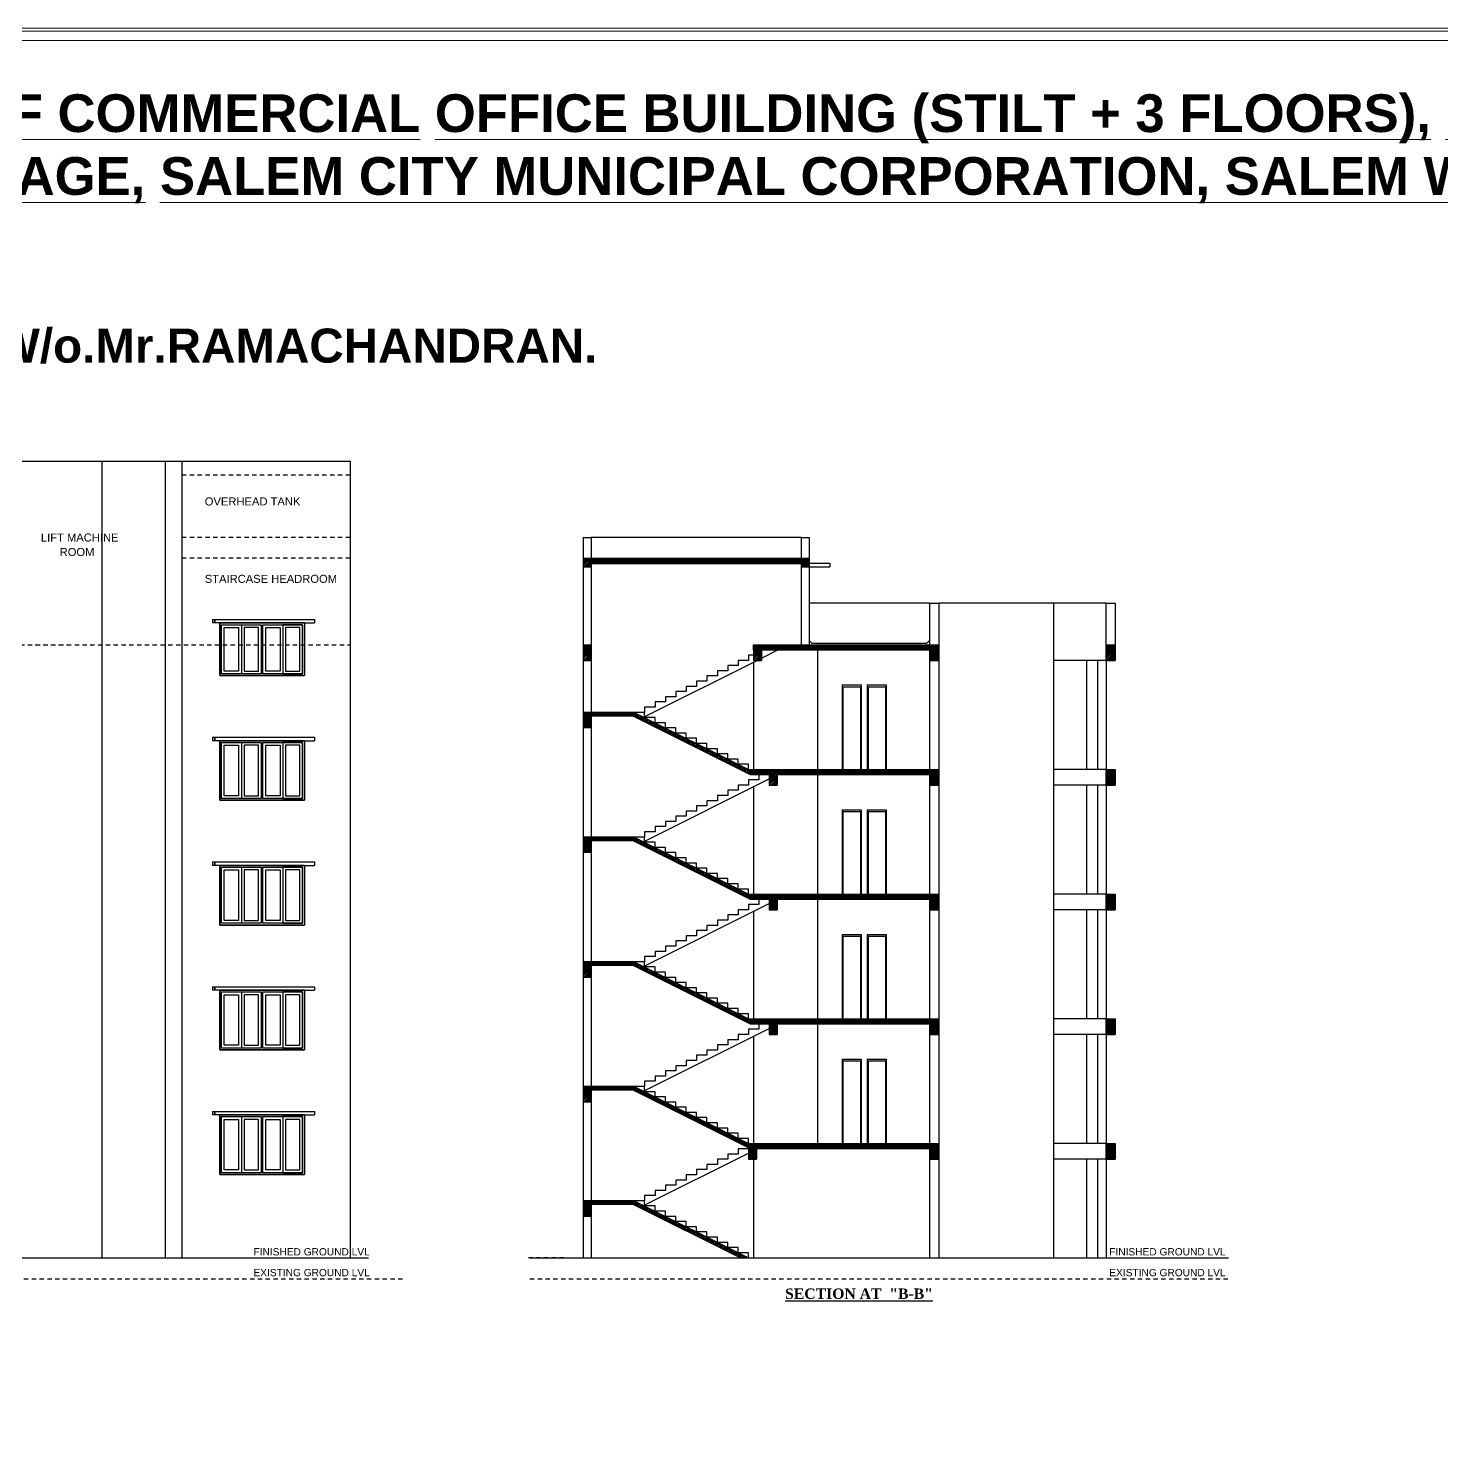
# Model space of a CAD drawing. Header units: metres. Extents: x 0 to 413, y 0 to 124.
# Drawn here: x 62.62 to 103.42, y 70.1 to 110.64 of the extents above; entities that cross this region are included whole.
import ezdxf

# ---------------------------------------------------------------- set-up
doc = ezdxf.new("R2010")
doc.units = ezdxf.units.M
doc.header["$LTSCALE"] = 0.5
doc.header["$MEASUREMENT"] = 0
doc.linetypes.add('HIDDEN', pattern=[0.375, 0.25, -0.125])
doc.styles.add('Arial-Bold', font='times.ttf')
doc.styles.add('Ramesh', font='romantic.ttf')
doc.styles.get("Standard").update_dxf_attribs({"font": 'arial.ttf'})
pattern_1 = [(45, (-489.305277, 15.03851), (-0.0224506403, 0.0224506403), [])]

msp = doc.modelspace()

# ---------------------------------------------------------------- hatches: boundary and pattern name
h = msp.add_hatch()
h.set_pattern_fill('ANSI31', scale=0.01)
h.set_pattern_definition(pattern_1)
h.paths.add_polyline_path([(93.993, 92.842), (93.724, 92.842), (93.724, 92.392), (93.993, 92.392)])
h.paths.add_polyline_path([(88.901, 92.692), (88.901, 92.842), (83.555, 92.842), (83.555, 92.692), (83.555, 92.392), (83.785, 92.392), (83.785, 92.692), (88.632, 92.692), (88.632, 92.392), (88.901, 92.392)])
h.paths.add_polyline_path([(78.867, 92.842), (78.637, 92.842), (78.637, 92.392), (78.867, 92.392)])
h.paths.add_polyline_path([(85.157, 95.342), (78.637, 95.342), (78.637, 95.097), (78.867, 95.097), (78.867, 95.192), (84.927, 95.192), (84.927, 95.097), (85.157, 95.097)])
h = msp.add_hatch()
h.set_pattern_fill('ANSI31', scale=0.01)
h.set_pattern_definition([(45, (-489.305277, 22.23851), (-0.0224506403, 0.0224506403), [])])
h.paths.add_polyline_path([(88.901, 89.092), (88.901, 89.242), (83.407, 89.242), (80.107, 90.892), (78.637, 90.892), (78.637, 90.442), (78.867, 90.442), (78.867, 90.782), (80.081, 90.782), (83.461, 89.092), (84.007, 89.092), (84.007, 88.792), (84.237, 88.792), (84.237, 89.092), (88.632, 89.092), (88.632, 88.792), (88.901, 88.792)])
h.paths.add_polyline_path([(93.993, 89.242), (93.724, 89.242), (93.724, 88.792), (93.993, 88.792)])
h = msp.add_hatch()
h.set_pattern_fill('ANSI31', scale=0.01)
h.set_pattern_definition([(45, (-489.305277, 18.63851), (-0.0224506403, 0.0224506403), [])])
h.paths.add_polyline_path([(88.901, 85.492), (88.901, 85.642), (83.407, 85.642), (80.107, 87.292), (78.637, 87.292), (78.637, 86.842), (78.867, 86.842), (78.867, 87.182), (80.081, 87.182), (83.461, 85.492), (84.007, 85.492), (84.007, 85.192), (84.237, 85.192), (84.237, 85.492), (88.632, 85.492), (88.632, 85.192), (88.901, 85.192)])
h.paths.add_polyline_path([(93.993, 85.642), (93.724, 85.642), (93.724, 85.192), (93.993, 85.192)])
h = msp.add_hatch()
h.set_pattern_fill('ANSI31', scale=0.01)
h.set_pattern_definition(pattern_1)
h.paths.add_polyline_path([(88.901, 81.892), (88.901, 82.042), (83.407, 82.042), (80.107, 83.692), (78.637, 83.692), (78.637, 83.242), (78.867, 83.242), (78.867, 83.582), (80.081, 83.582), (83.461, 81.892), (84.007, 81.892), (84.007, 81.592), (84.237, 81.592), (84.237, 81.892), (88.632, 81.892), (88.632, 81.592), (88.901, 81.592)])
h.paths.add_polyline_path([(93.993, 82.042), (93.724, 82.042), (93.724, 81.592), (93.993, 81.592)])
h = msp.add_hatch()
h.set_pattern_fill('ANSI31', scale=0.01)
h.set_pattern_definition([(45, (-489.305277, 11.43851), (-0.0224506403, 0.0224506403), [])])
h.paths.add_polyline_path([(88.901, 78.292), (88.901, 78.442), (83.407, 78.442), (80.107, 80.092), (78.637, 80.092), (78.637, 79.642), (78.867, 79.642), (78.867, 79.982), (80.081, 79.982), (83.407, 78.319), (83.407, 77.992), (84.007, 77.992), (83.637, 77.992), (83.637, 78.292), (88.632, 78.292), (88.632, 77.992), (88.901, 77.992)])
h.paths.add_polyline_path([(93.993, 78.442), (93.724, 78.442), (93.724, 77.992), (93.993, 77.992)])
h = msp.add_hatch()
h.set_pattern_fill('ANSI31', scale=0.01)
h.set_pattern_definition(pattern_1)
h.paths.add_polyline_path([(78.867, 76.682), (80.081, 76.682), (83.161, 75.142), (83.407, 75.142), (80.107, 76.792), (78.637, 76.792), (78.637, 76.342), (78.867, 76.342)])

# ---------------------------------------------------------------- linework, layer by layer
at = {"color": 7}
for p, q in [((61.229, 98.142), (66.568, 98.142)), ((64.739, 98.142), (64.739, 75.142)), ((66.568, 98.142), (66.568, 75.142)), ((66.568, 98.142), (71.903, 98.142)), ((67.051, 98.142), (67.051, 75.142)), ((71.903, 98.142), (71.903, 75.142)), ((78.637, 95.942), (78.637, 75.142)), ((78.637, 95.942), (78.867, 95.942)), ((78.867, 95.942), (78.867, 95.342)), ((84.927, 95.942), (78.867, 95.942)), ((84.927, 95.942), (85.157, 95.942)), ((84.927, 95.942), (84.927, 95.342)), ((85.157, 95.942), (85.157, 92.842)), ((78.637, 95.342), (85.157, 95.342)), ((78.637, 95.097), (78.867, 95.097)), ((78.867, 95.192), (78.867, 90.892)), ((78.867, 95.192), (84.927, 95.192)), ((84.927, 95.192), (84.927, 92.842)), ((84.927, 95.097), (85.157, 95.097)), ((85.157, 95.197), (85.757, 95.197)), ((85.157, 95.097), (85.757, 95.097)), ((85.757, 95.197), (85.757, 95.097)), ((88.632, 94.042), (85.157, 94.042)), ((88.632, 94.042), (88.632, 92.842)), ((88.632, 94.042), (88.901, 94.042)), ((92.206, 94.042), (88.901, 94.042)), ((88.901, 94.042), (88.901, 75.142)), ((93.724, 94.042), (92.206, 94.042)), ((92.206, 94.042), (92.206, 75.142)), ((93.724, 94.042), (93.724, 92.392)), ((93.724, 94.042), (93.993, 94.042)), ((93.993, 94.042), (93.993, 92.392)), ((67.93, 93.572), (70.882, 93.572)), ((67.93, 93.572), (67.93, 93.472)), ((70.585, 93.472), (67.93, 93.472)), ((68.004, 93.472), (68.004, 93.572)), ((68.004, 93.572), (68.004, 93.472)), ((68.145, 93.472), (68.145, 91.952)), ((68.145, 93.472), (70.585, 93.472)), ((70.585, 93.472), (70.585, 91.952)), ((70.585, 93.472), (70.882, 93.472)), ((70.882, 93.572), (70.882, 93.472)), ((68.768, 93.422), (68.768, 92.002)), ((69.963, 93.422), (69.963, 92.002)), ((78.637, 92.842), (78.867, 92.842)), ((83.555, 92.842), (88.901, 92.842)), ((83.555, 92.692), (83.555, 92.842)), ((83.555, 92.692), (83.555, 92.392)), ((83.785, 92.459), (84.253, 92.692)), ((83.785, 92.692), (88.632, 92.692)), ((83.785, 92.692), (83.785, 92.392)), ((84.007, 92.842), (88.901, 92.842)), ((84.007, 92.842), (88.901, 92.842)), ((84.237, 92.692), (88.632, 92.692)), ((85.157, 92.967), (85.232, 92.892)), ((85.232, 92.892), (88.557, 92.892)), ((85.393, 92.692), (85.393, 89.242)), ((88.632, 92.967), (88.557, 92.892)), ((88.632, 92.692), (88.632, 89.242)), ((88.632, 92.692), (88.632, 92.392)), ((88.901, 92.692), (88.901, 92.392)), ((93.724, 92.842), (93.993, 92.842)), ((78.637, 92.392), (78.867, 92.392)), ((80.433, 90.782), (83.653, 92.392)), ((83.555, 92.392), (83.785, 92.392)), ((83.555, 92.344), (83.555, 89.242)), ((88.632, 92.392), (88.901, 92.392)), ((88.632, 92.392), (88.901, 92.392)), ((93.724, 92.392), (92.206, 92.392)), ((93.161, 92.392), (93.161, 89.242)), ((93.479, 92.392), (93.479, 89.242)), ((93.724, 92.392), (93.993, 92.392)), ((93.735, 92.392), (93.735, 89.242)), ((68.145, 91.952), (70.585, 91.952)), ((86.109, 91.682), (86.109, 89.242)), ((86.109, 91.682), (86.659, 91.682)), ((86.13, 91.632), (86.13, 89.242)), ((86.13, 91.632), (86.638, 91.632)), ((86.638, 91.632), (86.638, 89.242)), ((86.659, 91.682), (86.659, 89.242)), ((86.835, 91.682), (86.835, 89.242)), ((86.835, 91.682), (87.384, 91.682)), ((86.856, 91.632), (86.856, 89.242)), ((86.856, 91.632), (87.364, 91.632)), ((87.364, 91.632), (87.364, 89.242)), ((87.384, 91.682), (87.384, 89.242)), ((78.867, 90.782), (78.867, 87.292)), ((78.867, 90.782), (78.867, 89.242)), ((80.107, 90.892), (83.407, 89.242)), ((80.407, 90.782), (80.433, 90.782)), ((67.93, 90.172), (70.882, 90.172)), ((67.93, 90.172), (67.93, 90.072)), ((68.004, 90.072), (68.004, 90.172)), ((68.004, 90.172), (68.004, 90.072)), ((70.882, 90.172), (70.882, 90.072)), ((78.867, 90.442), (78.637, 90.442)), ((70.585, 90.072), (67.93, 90.072)), ((68.145, 90.072), (68.145, 88.352)), ((68.145, 90.072), (70.585, 90.072)), ((68.768, 90.022), (68.768, 88.402)), ((69.963, 90.022), (69.963, 88.402)), ((70.585, 90.072), (70.585, 88.352)), ((70.585, 90.072), (70.882, 90.072)), ((80.433, 87.182), (84.007, 88.969)), ((83.407, 89.242), (88.901, 89.242)), ((84.007, 89.242), (88.901, 89.242)), ((84.007, 89.092), (84.007, 88.792)), ((84.237, 89.092), (84.237, 88.792)), ((85.393, 89.092), (85.393, 85.642)), ((88.632, 89.092), (88.632, 82.042)), ((88.632, 89.092), (88.632, 88.792)), ((88.901, 89.092), (88.901, 88.792)), ((93.724, 89.242), (92.206, 89.242)), ((93.724, 89.242), (93.724, 88.792)), ((93.724, 89.242), (93.993, 89.242)), ((93.993, 89.242), (93.993, 88.792)), ((83.555, 88.744), (83.555, 85.642)), ((84.007, 88.792), (84.237, 88.792)), ((88.632, 88.792), (88.901, 88.792)), ((93.724, 88.792), (92.206, 88.792)), ((93.161, 88.792), (93.161, 85.642)), ((93.479, 88.792), (93.479, 85.642)), ((93.724, 88.792), (93.993, 88.792)), ((93.735, 88.792), (93.735, 85.642)), ((68.145, 88.352), (70.585, 88.352)), ((86.109, 88.082), (86.109, 85.642)), ((86.109, 88.082), (86.659, 88.082)), ((86.13, 88.032), (86.13, 85.642)), ((86.13, 88.032), (86.638, 88.032)), ((86.638, 88.032), (86.638, 85.642)), ((86.659, 88.082), (86.659, 85.642)), ((86.835, 88.082), (86.835, 85.642)), ((86.835, 88.082), (87.384, 88.082)), ((86.856, 88.032), (86.856, 85.642)), ((86.856, 88.032), (87.364, 88.032)), ((87.364, 88.032), (87.364, 85.642)), ((87.384, 88.082), (87.384, 85.642)), ((78.867, 87.182), (78.867, 83.692)), ((78.867, 87.182), (78.867, 85.642)), ((80.107, 87.292), (83.407, 85.642)), ((80.407, 87.182), (80.433, 87.182)), ((67.93, 86.572), (70.882, 86.572)), ((67.93, 86.572), (67.93, 86.472)), ((68.004, 86.472), (68.004, 86.572)), ((68.004, 86.572), (68.004, 86.472)), ((70.882, 86.572), (70.882, 86.472)), ((78.867, 86.842), (78.637, 86.842)), ((70.585, 86.472), (67.93, 86.472)), ((68.145, 86.472), (68.145, 84.752)), ((68.145, 86.472), (70.585, 86.472)), ((68.768, 86.422), (68.768, 84.802)), ((69.963, 86.422), (69.963, 84.802)), ((70.585, 86.472), (70.585, 84.752)), ((70.585, 86.472), (70.882, 86.472)), ((80.433, 83.582), (84.007, 85.369)), ((83.407, 85.642), (88.901, 85.642)), ((84.007, 85.642), (88.901, 85.642)), ((84.007, 85.492), (84.007, 85.192)), ((84.237, 85.492), (84.237, 85.192)), ((85.393, 85.492), (85.393, 82.042)), ((88.632, 85.492), (88.632, 85.192)), ((88.901, 85.492), (88.901, 85.192)), ((93.724, 85.642), (92.206, 85.642)), ((93.724, 85.642), (93.724, 85.192)), ((93.724, 85.642), (93.993, 85.642)), ((93.993, 85.642), (93.993, 85.192)), ((83.555, 85.144), (83.555, 82.042)), ((84.007, 85.192), (84.237, 85.192)), ((88.632, 85.192), (88.901, 85.192)), ((93.724, 85.192), (92.206, 85.192)), ((93.161, 85.192), (93.161, 82.042)), ((93.479, 85.192), (93.479, 82.042)), ((93.724, 85.192), (93.993, 85.192)), ((93.735, 85.192), (93.735, 82.042)), ((68.145, 84.752), (70.585, 84.752)), ((86.109, 84.482), (86.109, 82.042)), ((86.109, 84.482), (86.659, 84.482)), ((86.659, 84.482), (86.659, 82.042)), ((86.835, 84.482), (86.835, 82.042)), ((86.835, 84.482), (87.384, 84.482)), ((87.384, 84.482), (87.384, 82.042)), ((86.13, 84.432), (86.13, 82.042)), ((86.13, 84.432), (86.638, 84.432)), ((86.638, 84.432), (86.638, 82.042)), ((86.856, 84.432), (86.856, 82.042)), ((86.856, 84.432), (87.364, 84.432)), ((87.364, 84.432), (87.364, 82.042)), ((80.107, 83.692), (83.407, 82.042)), ((78.867, 83.242), (78.637, 83.242)), ((78.867, 83.582), (78.867, 80.092)), ((78.867, 83.582), (78.867, 82.042)), ((80.407, 83.582), (80.433, 83.582)), ((67.93, 82.972), (70.882, 82.972)), ((67.93, 82.972), (67.93, 82.872)), ((70.585, 82.872), (67.93, 82.872)), ((68.004, 82.872), (68.004, 82.972)), ((68.004, 82.972), (68.004, 82.872)), ((68.145, 82.872), (68.145, 81.152)), ((68.145, 82.872), (70.585, 82.872)), ((70.585, 82.872), (70.585, 81.152)), ((70.585, 82.872), (70.882, 82.872)), ((70.882, 82.972), (70.882, 82.872)), ((68.768, 82.822), (68.768, 81.202)), ((69.963, 82.822), (69.963, 81.202)), ((83.407, 82.042), (88.901, 82.042)), ((84.007, 82.042), (88.901, 82.042)), ((93.724, 82.042), (92.206, 82.042)), ((93.724, 82.042), (93.724, 81.592)), ((93.724, 82.042), (93.993, 82.042)), ((93.993, 82.042), (93.993, 81.592)), ((80.433, 79.982), (84.007, 81.769)), ((84.007, 81.892), (84.007, 81.592)), ((84.237, 81.892), (84.237, 81.592)), ((85.393, 81.892), (85.393, 78.442)), ((88.632, 81.892), (88.632, 78.442)), ((88.632, 81.892), (88.632, 81.592)), ((88.901, 81.892), (88.901, 81.592)), ((83.555, 81.544), (83.555, 78.442)), ((84.007, 81.592), (84.237, 81.592)), ((88.632, 81.592), (88.901, 81.592)), ((93.724, 81.592), (92.206, 81.592)), ((93.161, 81.592), (93.161, 78.442)), ((93.479, 81.592), (93.479, 78.442)), ((93.724, 81.592), (93.993, 81.592)), ((93.735, 81.592), (93.735, 78.442)), ((68.145, 81.152), (70.585, 81.152)), ((86.109, 80.882), (86.109, 78.442)), ((86.109, 80.882), (86.659, 80.882)), ((86.13, 80.832), (86.13, 78.442)), ((86.13, 80.832), (86.638, 80.832)), ((86.638, 80.832), (86.638, 78.442)), ((86.659, 80.882), (86.659, 78.442)), ((86.835, 80.882), (86.835, 78.442)), ((86.835, 80.882), (87.384, 80.882)), ((86.856, 80.832), (86.856, 78.442)), ((86.856, 80.832), (87.364, 80.832)), ((87.364, 80.832), (87.364, 78.442)), ((87.384, 80.882), (87.384, 78.442)), ((78.867, 79.982), (78.867, 76.792)), ((78.867, 79.982), (78.867, 78.442)), ((80.107, 80.092), (83.407, 78.442)), ((80.407, 79.982), (80.433, 79.982)), ((78.867, 79.642), (78.637, 79.642)), ((67.93, 79.372), (70.882, 79.372)), ((67.93, 79.372), (67.93, 79.272)), ((70.585, 79.272), (67.93, 79.272)), ((68.004, 79.272), (68.004, 79.372)), ((68.004, 79.372), (68.004, 79.272)), ((68.145, 79.272), (68.145, 77.552)), ((68.145, 79.272), (70.585, 79.272)), ((68.768, 79.222), (68.768, 77.602)), ((69.963, 79.222), (69.963, 77.602)), ((70.585, 79.272), (70.585, 77.552)), ((70.585, 79.272), (70.882, 79.272)), ((70.882, 79.372), (70.882, 79.272)), ((83.407, 78.442), (88.901, 78.442)), ((93.724, 78.442), (92.206, 78.442)), ((93.724, 78.442), (93.724, 77.992)), ((93.724, 78.442), (93.993, 78.442)), ((93.993, 78.442), (93.993, 77.992)), ((80.433, 76.682), (83.407, 78.169)), ((83.407, 78.319), (83.407, 77.992)), ((83.407, 77.992), (83.637, 77.992)), ((83.555, 77.992), (83.555, 75.142)), ((83.637, 78.292), (83.637, 77.992)), ((88.632, 78.292), (88.632, 75.142)), ((88.632, 77.992), (88.901, 77.992)), ((93.724, 77.992), (92.206, 77.992)), ((93.161, 77.992), (93.161, 75.142)), ((93.479, 77.992), (93.479, 75.142)), ((93.724, 77.992), (93.993, 77.992)), ((93.735, 77.992), (93.735, 75.142)), ((68.145, 77.552), (70.585, 77.552)), ((80.107, 76.792), (83.407, 75.142)), ((78.867, 76.342), (78.637, 76.342)), ((78.867, 76.682), (78.867, 75.142)), ((80.407, 76.682), (80.433, 76.682)), ((44.081, 75.142), (72.432, 75.142)), ((77.096, 75.142), (97.264, 75.142))]:
    msp.add_line(p, q, dxfattribs=at)
at = {"color": 7, "linetype": 'HIDDEN'}
for p, q in [((71.903, 97.742), (67.051, 97.742)), ((71.903, 95.942), (67.051, 95.942)), ((71.903, 95.342), (67.051, 95.342)), ((61.705, 92.842), (71.903, 92.842)), ((62.817, 92.842), (63.928, 92.842)), ((78.076, 75.142), (77.057, 75.142)), ((41.567, 74.542), (73.417, 74.542)), ((77.096, 74.542), (97.264, 74.542))]:
    msp.add_line(p, q, dxfattribs=at)
at = {"linetype": 'ByBlock', "lineweight": 20}
for points in [[(0, 110.639), (176.803, 110.639), (176.803, 0), (0, 0)], [(0.088, 110.551), (176.715, 110.551), (176.715, 0.088), (0.088, 0.088)], [(0.351, 110.288), (176.452, 110.288), (176.452, 0.351), (0.351, 0.351)]]:
    msp.add_lwpolyline(points, close=True, dxfattribs=at)
at = {"color": 7}
for points in [[(68.145, 93.472), (70.585, 93.472), (70.585, 91.952), (68.145, 91.952)], [(68.195, 93.422), (68.768, 93.422), (68.768, 92.002), (68.195, 92.002)], [(68.275, 93.342), (68.688, 93.342), (68.688, 92.082), (68.275, 92.082)], [(69.26, 93.342), (68.848, 93.342), (68.848, 92.082), (69.26, 92.082)], [(69.47, 93.342), (69.883, 93.342), (69.883, 92.082), (69.47, 92.082)], [(70.535, 93.422), (69.963, 93.422), (69.963, 92.002), (70.535, 92.002)], [(70.455, 93.342), (70.043, 93.342), (70.043, 92.082), (70.455, 92.082)], [(68.145, 90.072), (70.585, 90.072), (70.585, 88.352), (68.145, 88.352)], [(68.195, 90.022), (68.768, 90.022), (68.768, 88.402), (68.195, 88.402)], [(68.275, 89.942), (68.688, 89.942), (68.688, 88.482), (68.275, 88.482)], [(69.26, 89.942), (68.848, 89.942), (68.848, 88.482), (69.26, 88.482)], [(69.47, 89.942), (69.883, 89.942), (69.883, 88.482), (69.47, 88.482)], [(70.535, 90.022), (69.963, 90.022), (69.963, 88.402), (70.535, 88.402)], [(70.455, 89.942), (70.043, 89.942), (70.043, 88.482), (70.455, 88.482)], [(68.145, 86.472), (70.585, 86.472), (70.585, 84.752), (68.145, 84.752)], [(68.195, 86.422), (68.768, 86.422), (68.768, 84.802), (68.195, 84.802)], [(68.275, 86.342), (68.688, 86.342), (68.688, 84.882), (68.275, 84.882)], [(69.26, 86.342), (68.848, 86.342), (68.848, 84.882), (69.26, 84.882)], [(69.47, 86.342), (69.883, 86.342), (69.883, 84.882), (69.47, 84.882)], [(70.535, 86.422), (69.963, 86.422), (69.963, 84.802), (70.535, 84.802)], [(70.455, 86.342), (70.043, 86.342), (70.043, 84.882), (70.455, 84.882)], [(68.145, 82.872), (70.585, 82.872), (70.585, 81.152), (68.145, 81.152)], [(68.195, 82.822), (68.768, 82.822), (68.768, 81.202), (68.195, 81.202)], [(68.275, 82.742), (68.688, 82.742), (68.688, 81.282), (68.275, 81.282)], [(69.26, 82.742), (68.848, 82.742), (68.848, 81.282), (69.26, 81.282)], [(69.47, 82.742), (69.883, 82.742), (69.883, 81.282), (69.47, 81.282)], [(70.535, 82.822), (69.963, 82.822), (69.963, 81.202), (70.535, 81.202)], [(70.455, 82.742), (70.043, 82.742), (70.043, 81.282), (70.455, 81.282)], [(68.145, 79.272), (70.585, 79.272), (70.585, 77.552), (68.145, 77.552)], [(68.195, 79.222), (68.768, 79.222), (68.768, 77.602), (68.195, 77.602)], [(70.535, 79.222), (69.963, 79.222), (69.963, 77.602), (70.535, 77.602)], [(68.275, 79.142), (68.688, 79.142), (68.688, 77.682), (68.275, 77.682)], [(69.26, 79.142), (68.848, 79.142), (68.848, 77.682), (69.26, 77.682)], [(69.47, 79.142), (69.883, 79.142), (69.883, 77.682), (69.47, 77.682)], [(70.455, 79.142), (70.043, 79.142), (70.043, 77.682), (70.455, 77.682)]]:
    msp.add_lwpolyline(points, close=True, dxfattribs=at)
for points in [[(69.34, 92.002), (68.195, 92.002), (68.195, 93.422), (69.34, 93.422), (69.34, 92.002)], [(69.39, 93.422), (70.535, 93.422), (70.535, 92.002), (69.39, 92.002), (69.39, 93.422)], [(83.407, 92.542), (83.407, 92.392), (83.107, 92.392), (83.107, 92.242), (82.807, 92.242), (82.807, 92.092)], [(83.555, 92.542), (83.407, 92.542), (83.407, 92.392)], [(82.807, 92.092), (82.507, 92.092), (82.507, 91.942), (82.207, 91.942), (82.207, 91.792), (81.907, 91.792), (81.907, 91.642), (81.607, 91.642), (81.607, 91.492)], [(81.607, 91.492), (81.307, 91.492), (81.307, 91.342), (81.007, 91.342), (81.007, 91.192), (80.707, 91.192), (80.707, 91.042), (80.407, 91.042), (80.407, 90.892)], [(80.407, 90.742), (80.407, 90.892), (78.637, 90.892)], [(84.007, 89.092), (83.461, 89.092), (80.081, 90.782), (78.867, 90.782)], [(80.707, 90.592), (80.707, 90.742), (80.407, 90.742)], [(81.007, 90.442), (81.007, 90.592), (80.707, 90.592)], [(81.307, 90.292), (81.307, 90.442), (81.007, 90.442)], [(81.607, 90.142), (81.607, 90.292), (81.307, 90.292)], [(69.34, 88.402), (68.195, 88.402), (68.195, 90.022), (69.34, 90.022), (69.34, 88.402)], [(69.39, 90.022), (70.535, 90.022), (70.535, 88.402), (69.39, 88.402), (69.39, 90.022)], [(81.907, 89.992), (81.907, 90.142), (81.607, 90.142)], [(82.207, 89.842), (82.207, 89.992), (81.907, 89.992)], [(82.507, 89.692), (82.507, 89.842), (82.207, 89.842)], [(82.807, 89.542), (82.807, 89.692), (82.507, 89.692)], [(83.107, 89.392), (83.107, 89.542), (82.807, 89.542)], [(83.407, 89.242), (83.407, 89.392), (83.107, 89.392)], [(84.007, 89.092), (83.707, 89.092), (83.707, 88.942), (83.407, 88.942), (83.407, 88.792)], [(88.632, 89.092), (84.237, 89.092)], [(83.407, 88.942), (83.407, 88.792), (83.107, 88.792), (83.107, 88.642), (82.807, 88.642), (82.807, 88.492)], [(82.807, 88.492), (82.507, 88.492), (82.507, 88.342), (82.207, 88.342), (82.207, 88.192), (81.907, 88.192), (81.907, 88.042), (81.607, 88.042), (81.607, 87.892)], [(81.607, 87.892), (81.307, 87.892), (81.307, 87.742), (81.007, 87.742), (81.007, 87.592), (80.707, 87.592), (80.707, 87.442), (80.407, 87.442), (80.407, 87.292)], [(80.407, 87.142), (80.407, 87.292), (78.637, 87.292)], [(84.007, 85.492), (83.461, 85.492), (80.081, 87.182), (78.867, 87.182)], [(80.707, 86.992), (80.707, 87.142), (80.407, 87.142)], [(81.007, 86.842), (81.007, 86.992), (80.707, 86.992)], [(81.307, 86.692), (81.307, 86.842), (81.007, 86.842)], [(81.607, 86.542), (81.607, 86.692), (81.307, 86.692)], [(81.907, 86.392), (81.907, 86.542), (81.607, 86.542)], [(69.34, 84.802), (68.195, 84.802), (68.195, 86.422), (69.34, 86.422), (69.34, 84.802)], [(69.39, 86.422), (70.535, 86.422), (70.535, 84.802), (69.39, 84.802), (69.39, 86.422)], [(82.207, 86.242), (82.207, 86.392), (81.907, 86.392)], [(82.507, 86.092), (82.507, 86.242), (82.207, 86.242)], [(82.807, 85.942), (82.807, 86.092), (82.507, 86.092)], [(83.107, 85.792), (83.107, 85.942), (82.807, 85.942)], [(83.407, 85.642), (83.407, 85.792), (83.107, 85.792)], [(83.407, 85.342), (83.407, 85.192), (83.107, 85.192), (83.107, 85.042), (82.807, 85.042), (82.807, 84.892)], [(84.007, 85.492), (83.707, 85.492), (83.707, 85.342), (83.407, 85.342), (83.407, 85.192)], [(88.632, 85.492), (84.237, 85.492)], [(82.807, 84.892), (82.507, 84.892), (82.507, 84.742), (82.207, 84.742), (82.207, 84.592), (81.907, 84.592), (81.907, 84.442), (81.607, 84.442), (81.607, 84.292)], [(81.607, 84.292), (81.307, 84.292), (81.307, 84.142), (81.007, 84.142), (81.007, 83.992), (80.707, 83.992), (80.707, 83.842), (80.407, 83.842), (80.407, 83.692)], [(80.407, 83.542), (80.407, 83.692), (78.637, 83.692)], [(84.007, 81.892), (83.461, 81.892), (80.081, 83.582), (78.867, 83.582)], [(80.707, 83.392), (80.707, 83.542), (80.407, 83.542)], [(81.007, 83.242), (81.007, 83.392), (80.707, 83.392)], [(81.307, 83.092), (81.307, 83.242), (81.007, 83.242)], [(81.607, 82.942), (81.607, 83.092), (81.307, 83.092)], [(81.907, 82.792), (81.907, 82.942), (81.607, 82.942)], [(69.34, 81.202), (68.195, 81.202), (68.195, 82.822), (69.34, 82.822), (69.34, 81.202)], [(69.39, 82.822), (70.535, 82.822), (70.535, 81.202), (69.39, 81.202), (69.39, 82.822)], [(82.207, 82.642), (82.207, 82.792), (81.907, 82.792)], [(82.507, 82.492), (82.507, 82.642), (82.207, 82.642)], [(82.807, 82.342), (82.807, 82.492), (82.507, 82.492)], [(83.107, 82.192), (83.107, 82.342), (82.807, 82.342)], [(83.407, 82.042), (83.407, 82.192), (83.107, 82.192)], [(83.407, 81.742), (83.407, 81.592), (83.107, 81.592), (83.107, 81.442), (82.807, 81.442), (82.807, 81.292)], [(84.007, 81.892), (83.707, 81.892), (83.707, 81.742), (83.407, 81.742), (83.407, 81.592)], [(88.632, 81.892), (84.237, 81.892)], [(82.807, 81.292), (82.507, 81.292), (82.507, 81.142), (82.207, 81.142), (82.207, 80.992), (81.907, 80.992), (81.907, 80.842), (81.607, 80.842), (81.607, 80.692)], [(81.607, 80.692), (81.307, 80.692), (81.307, 80.542), (81.007, 80.542), (81.007, 80.392), (80.707, 80.392), (80.707, 80.242), (80.407, 80.242), (80.407, 80.092)], [(80.407, 79.942), (80.407, 80.092), (78.637, 80.092)], [(83.407, 78.319), (80.081, 79.982), (78.867, 79.982)], [(80.707, 79.792), (80.707, 79.942), (80.407, 79.942)], [(81.007, 79.642), (81.007, 79.792), (80.707, 79.792)], [(81.307, 79.492), (81.307, 79.642), (81.007, 79.642)], [(69.34, 77.602), (68.195, 77.602), (68.195, 79.222), (69.34, 79.222), (69.34, 77.602)], [(69.39, 79.222), (70.535, 79.222), (70.535, 77.602), (69.39, 77.602), (69.39, 79.222)], [(81.607, 79.342), (81.607, 79.492), (81.307, 79.492)], [(81.907, 79.192), (81.907, 79.342), (81.607, 79.342)], [(82.207, 79.042), (82.207, 79.192), (81.907, 79.192)], [(82.507, 78.892), (82.507, 79.042), (82.207, 79.042)], [(82.807, 78.742), (82.807, 78.892), (82.507, 78.892)], [(83.107, 78.592), (83.107, 78.742), (82.807, 78.742)], [(83.407, 78.442), (83.407, 78.592), (83.107, 78.592)], [(82.807, 77.992), (82.507, 77.992), (82.507, 77.842), (82.207, 77.842), (82.207, 77.692), (81.907, 77.692), (81.907, 77.542), (81.607, 77.542), (81.607, 77.392)], [(83.407, 78.319), (83.407, 78.292), (83.107, 78.292), (83.107, 78.142), (82.807, 78.142), (82.807, 77.992)], [(88.632, 78.292), (83.637, 78.292)], [(81.607, 77.392), (81.307, 77.392), (81.307, 77.242), (81.007, 77.242), (81.007, 77.092), (80.707, 77.092), (80.707, 76.942), (80.407, 76.942), (80.407, 76.792)], [(80.407, 76.642), (80.407, 76.792), (78.637, 76.792)], [(83.161, 75.142), (80.081, 76.682), (78.867, 76.682)], [(80.707, 76.492), (80.707, 76.642), (80.407, 76.642)], [(81.007, 76.342), (81.007, 76.492), (80.707, 76.492)], [(81.307, 76.192), (81.307, 76.342), (81.007, 76.342)], [(81.607, 76.042), (81.607, 76.192), (81.307, 76.192)], [(81.907, 75.892), (81.907, 76.042), (81.607, 76.042)], [(82.207, 75.742), (82.207, 75.892), (81.907, 75.892)], [(82.507, 75.592), (82.507, 75.742), (82.207, 75.742)], [(82.807, 75.442), (82.807, 75.592), (82.507, 75.592)], [(83.107, 75.292), (83.107, 75.442), (82.807, 75.442)], [(83.407, 75.142), (83.407, 75.292), (83.107, 75.292)]]:
    msp.add_lwpolyline(points, dxfattribs=at)

# ---------------------------------------------------------------- texts
for s, height, p in [('OVERHEAD TANK', 0.231, (67.71, 96.864)), ('LIFT MACHINE', 0.231, (62.98, 95.823)), ('ROOM', 0.231, (63.521, 95.405)), ('STAIRCASE HEADROOM', 0.231, (67.71, 94.63)), ('FINISHED GROUND LVL', 0.21, (69.116, 75.215)), ('FINISHED GROUND LVL', 0.21, (93.821, 75.215)), ('EXISTING GROUND LVL', 0.21, (69.116, 74.615)), ('EXISTING GROUND LVL', 0.21, (93.821, 74.615))]:
    msp.add_text(s, height=height, dxfattribs=at).set_placement(p)
at = {"lineweight": 20, "attachment_point": 1, "style": 'Arial-Bold'}
for s, insert, char_height, width in [('\\A1;{\\fArial Baltic|b1|i0|c186|p34;\\LPLAN SHOWING THE PROPOSED CONSTRUCTION OF R.C.C TERRACE\\fArial Baltic|b1|i0|c0|p34;D\\fArial Baltic|b1|i0|c186|p34; ROOF COMM\\fArial Baltic|b1|i0|c0|p34;ERCIAL OFFICE \\fArial Baltic|b1|i0|c186|p34;BUILDING\\fArial Baltic|b1|i0|c0|p34; (STILT + 3 FLOORS)\\fArial Baltic|b1|i0|c186|p34;, IN\\fArial Baltic|b1|i0|c0|p34; S.F.No.86/1D2/B1T,\\PPLOT No. - 23, WARD - E, BLOCK No. - 62, T.S.No. - 15, \\fArial Baltic|b1|i0|c186|p34;AT \\fArial Baltic|b1|i0|c0|p34;ALAGAPURAM VILLAGE\\fArial Baltic|b1|i0|c186|p34;, \\fArial Baltic|b1|i0|c0|p34;SALEM CITY MUNICIPAL CORPORATION, SALEM WEST TALUK\\fArial Baltic|b1|i0|c186|p34;, \\fArial Baltic|b1|i0|c0|p34;\\H1.86531x; \\H0.5361x;\\PSALEM DISTRICT\\fArial Baltic|b1|i0|c186|p34;.\\H1.57687x; }', (5.113, 108.732), 1.0881, 147.52917), ('\\A1;{\\fArial CE|b1|i0|c0|p34;APPLICANT:-    Mrs.R.SHANTHI, W/o.Mr.RAMACHANDRAN.}', (40.3, 101.969), 0.9828, 132.851)]:
    msp.add_mtext(s, dxfattribs=dict(at, insert=insert, char_height=char_height, width=width))
at = {"color": 7, "insert": (86.596, 73.956), "char_height": 0.3, "attachment_point": 8, "style": 'Ramesh'}
msp.add_mtext('{\\fRomantic|b1|i0|c2|p2;\\L\\C0;SECTION AT  "B-B"}', dxfattribs=at)

doc.saveas('drawing.dxf')
